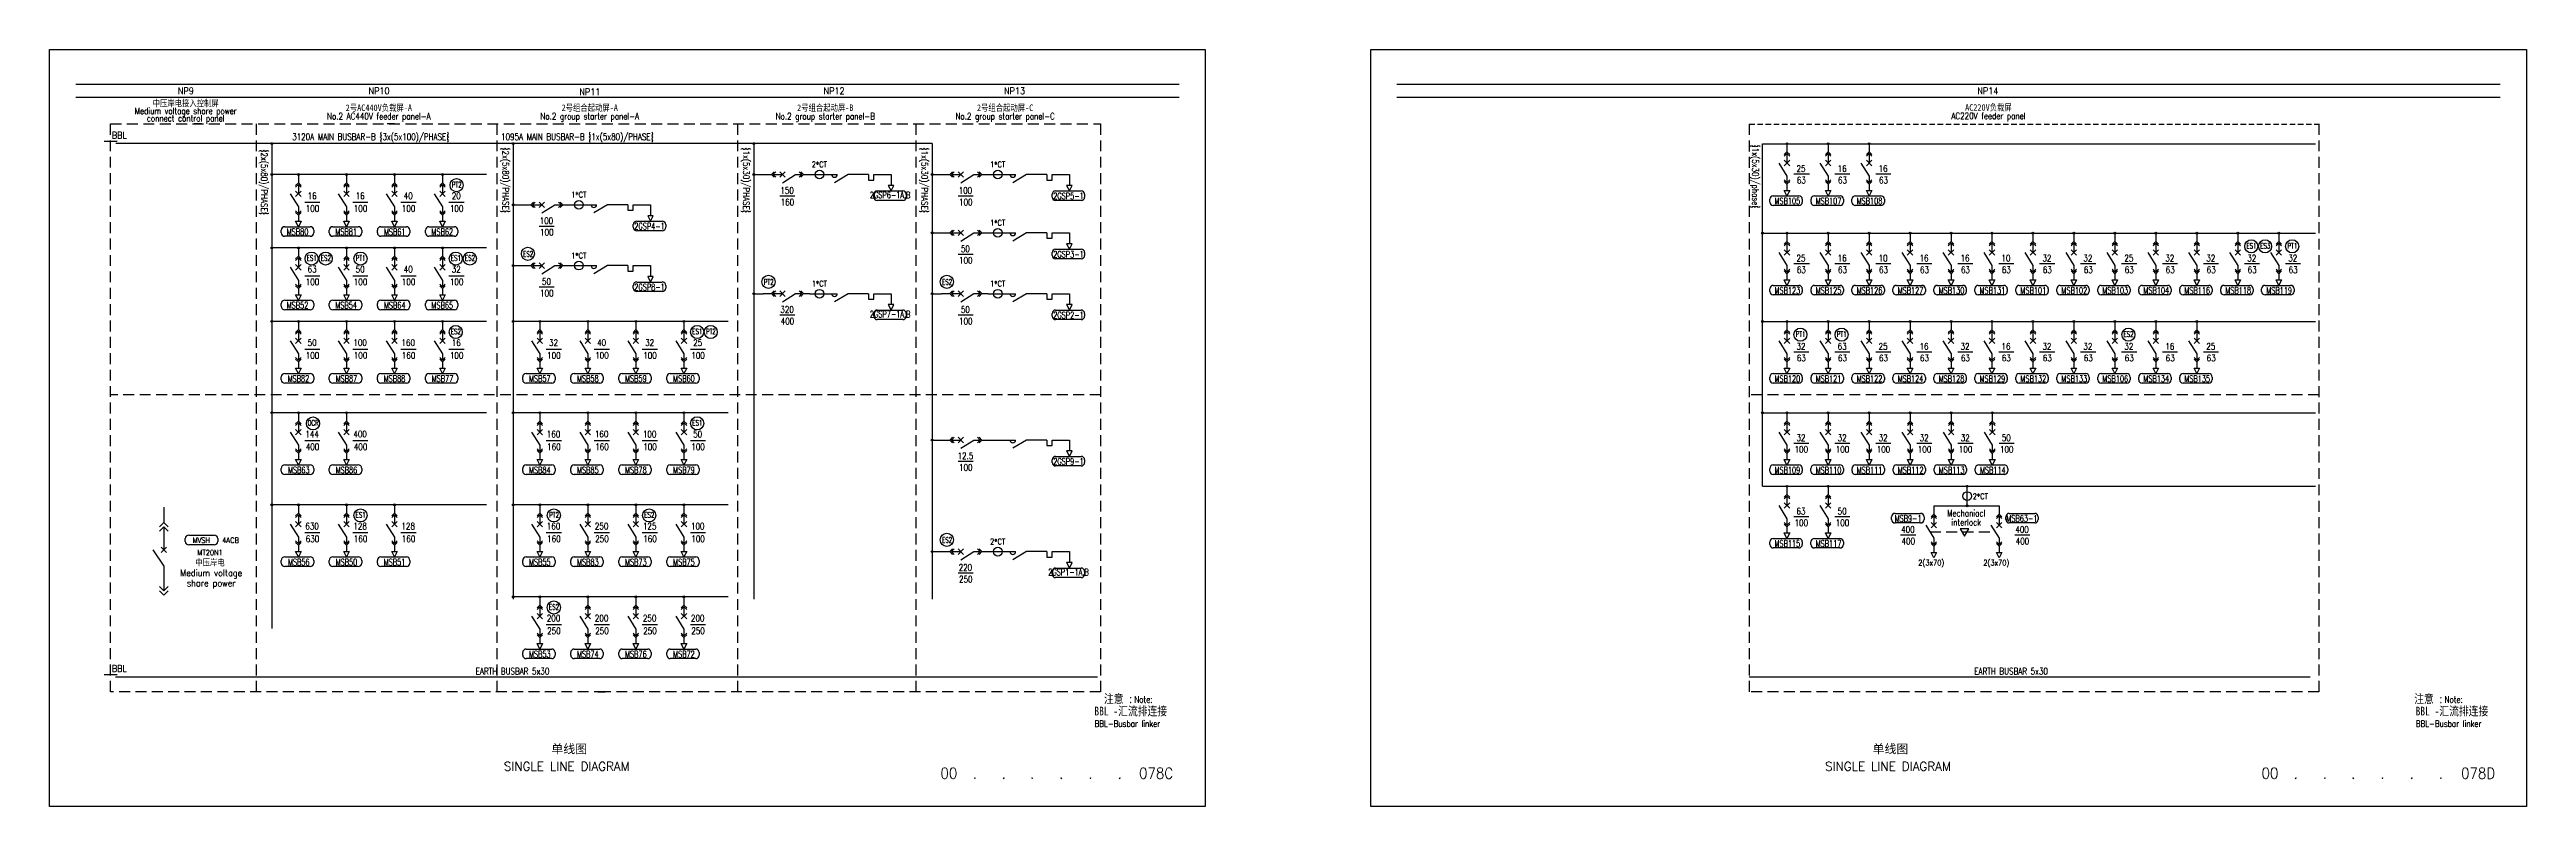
# Model space of a CAD drawing. Extents: x -598 to 568, y 398 to 572.
# Drawn here: x 0 to 568, y 398 to 572 of the extents above; entities that cross this region are included whole.
import ezdxf
from ezdxf.enums import TextEntityAlignment as Align

# ---------------------------------------------------------------- set-up
doc = ezdxf.new("R2010")
doc.units = 0
doc.header["$MEASUREMENT"] = 0
doc.linetypes.add('HIDDEN', pattern=[0.375, 0.25, -0.125])
doc.linetypes.add('HIDDEN2', pattern=[0.1875, 0.125, -0.0625])
doc.layers.get('0').update_dxf_attribs({"linetype": 'CONTINUOUS'})
for name, color, linetype in [('_SUMMARY_OF_WORK', 7, 'CONTINUOUS'), ('LANDSCAPE', 7, 'CONTINUOUS'), ('MODIFIED MARK', 1, 'CONTINUOUS'), ('元件', 3, 'CONTINUOUS'), ('虚线', 6, 'HIDDEN')]:
    doc.layers.add(name, color=color, linetype=linetype)
doc.styles.add('hzdxf', font='仿宋_GB2312.ttf')
doc.styles.add('HZTXT', font='仿宋_GB2312.ttf', dxfattribs={"width": 0.1})
doc.styles.get("Standard").update_dxf_attribs({"font": 'romans.shx'})

# ---------------------------------------------------------------- blocks, each defined once
blk = doc.blocks.new('A$C598858A7')
for p, q in [((-1, 0.78), (-1, 1.41)), ((-0.22, 2.19), (5.64, 2.19)), ((6.42, 1.41), (6.42, 0.78)), ((5.64, 0), (-0.22, 0))]:
    blk.add_line(p, q)
for centre, start, end in [((-0.22, 1.41), 90, 180), ((-0.22, 0.78), 180, 270), ((5.64, 1.41), 0, 90), ((5.64, 0.78), 270, 0)]:
    blk.add_arc(centre, 0.781, start, end)
blk = doc.blocks.new('A$C20F319FD')
at = {"color": 1}
for p, q in [((1.87, 11.94), (1.87, 10.05)), ((0, 7.52), (1.87, 4.52)), ((1.25, 9.43), (1.87, 10.05)), ((1.25, 9.05), (1.87, 9.67)), ((1.25, 6.89), (2.5, 8.14)), ((1.25, 8.14), (2.5, 6.89)), ((1.87, 10.05), (2.5, 9.43)), ((1.87, 9.67), (1.87, 7.52)), ((1.87, 9.67), (2.5, 9.05)), ((1.25, 3.67), (1.87, 3.05)), ((1.25, 3.29), (1.87, 2.67)), ((1.87, 0), (1.25, 1.25)), ((1.25, 1.25), (2.5, 1.25)), ((1.87, 4.52), (1.87, 3.05)), ((1.87, 3.05), (2.5, 3.67)), ((1.87, 2.67), (2.5, 3.29)), ((1.87, 2.67), (1.87, 1.25)), ((1.87, 1.52), (1.87, 1.25)), ((2.5, 1.25), (1.87, 0))]:
    blk.add_line(p, q, dxfattribs=at)
blk = doc.blocks.new('A$C47885F4E')
at = {"color": 1}
for p, q in [((0, 1.88), (1.89, 1.88)), ((1.89, 1.88), (2.52, 2.5)), ((2.52, 1.25), (1.89, 1.88)), ((2.27, 1.88), (2.89, 2.5)), ((2.27, 1.88), (4.43, 1.88)), ((2.89, 1.25), (2.27, 1.88)), ((5.05, 1.25), (3.8, 2.5)), ((3.8, 1.25), (5.05, 2.5)), ((4.43, 0), (7.43, 1.88)), ((7.43, 1.88), (8.89, 1.88)), ((8.89, 1.88), (8.27, 2.5)), ((8.27, 1.25), (8.89, 1.88)), ((9.27, 1.88), (8.65, 2.5)), ((8.65, 1.25), (9.27, 1.88)), ((9.27, 1.88), (10.69, 1.88))]:
    blk.add_line(p, q, dxfattribs=at)

msp = doc.modelspace()

# ---------------------------------------------------------------- linework, layer by layer
at = {"color": 3}
for p, q in [((12.97, 550.7), (15.97, 550.7)), ((51.37, 550.12), (51.37, 439.15)), ((106.65, 550.12), (106.65, 445.84)), ((161.73, 550.12), (161.73, 445.84)), ((202.56, 550.12), (202.56, 445.84)), ((392.65, 471.68), (392.65, 550.1)), ((392.65, 550.1), (519.24, 550.1)), ((100.55, 543.04), (51.37, 543.04)), ((161.74, 543.04), (163.85, 543.04)), ((174.55, 543.04), (180.83, 543.04)), ((183.3, 543.04), (180.18, 541.16)), ((187.97, 543.04), (183.3, 543.04)), ((187.97, 543.04), (187.97, 541.79)), ((187.97, 541.79), (189.22, 541.79)), ((189.22, 541.79), (189.22, 543.04)), ((189.22, 543.04), (193.14, 543.04)), ((192.51, 540.54), (193.14, 539.29)), ((193.76, 540.54), (192.51, 540.54)), ((193.14, 543.04), (193.14, 540.54)), ((193.14, 539.29), (193.76, 540.54)), ((202.56, 543.04), (204.68, 543.04)), ((215.38, 543.04), (221.66, 543.04)), ((224.13, 543.04), (221.01, 541.16)), ((228.8, 543.04), (224.13, 543.04)), ((228.8, 543.04), (228.8, 541.79)), ((228.8, 541.79), (230.05, 541.79)), ((230.05, 541.79), (230.05, 543.04)), ((230.05, 543.04), (233.97, 543.04)), ((233.34, 540.54), (233.97, 539.29)), ((234.59, 540.54), (233.34, 540.54)), ((233.97, 543.04), (233.97, 540.54)), ((233.97, 539.29), (234.59, 540.54)), ((106.65, 536.11), (108.77, 536.11)), ((119.46, 536.11), (125.74, 536.11)), ((128.22, 536.11), (125.09, 534.24)), ((132.88, 536.11), (128.22, 536.11)), ((132.88, 536.11), (132.88, 534.86)), ((132.88, 534.86), (134.13, 534.86)), ((134.13, 534.86), (134.13, 536.11)), ((134.13, 536.11), (138.05, 536.11)), ((137.43, 533.61), (138.05, 532.36)), ((138.68, 533.61), (137.43, 533.61)), ((138.05, 536.11), (138.05, 533.61)), ((138.05, 532.36), (138.68, 533.61)), ((202.56, 529.69), (204.68, 529.69)), ((215.38, 529.69), (221.66, 529.69)), ((224.13, 529.69), (221.01, 527.82)), ((228.8, 529.69), (224.13, 529.69)), ((228.8, 529.69), (228.8, 528.44)), ((228.8, 528.44), (230.05, 528.44)), ((230.05, 528.44), (230.05, 529.69)), ((230.05, 529.69), (233.97, 529.69)), ((233.97, 529.69), (233.97, 527.19)), ((392.65, 529.61), (519.24, 529.61)), ((100.55, 526.23), (51.37, 526.23)), ((106.65, 522.19), (108.77, 522.19)), ((119.46, 522.19), (125.74, 522.19)), ((128.22, 522.19), (125.09, 520.31)), ((132.88, 522.19), (128.22, 522.19)), ((132.88, 522.19), (132.88, 520.94)), ((134.13, 520.94), (134.13, 522.19)), ((134.13, 522.19), (138.05, 522.19)), ((138.05, 522.19), (138.05, 519.69)), ((233.34, 527.19), (233.97, 525.94)), ((234.59, 527.19), (233.34, 527.19)), ((233.97, 525.94), (234.59, 527.19)), ((132.88, 520.94), (134.13, 520.94)), ((137.43, 519.69), (138.05, 518.44)), ((138.68, 519.69), (137.43, 519.69)), ((138.05, 518.44), (138.68, 519.69)), ((161.74, 515.76), (163.85, 515.76)), ((174.55, 515.76), (180.83, 515.76)), ((183.3, 515.76), (180.18, 513.89)), ((187.97, 515.76), (183.3, 515.76)), ((187.97, 515.76), (187.97, 514.51)), ((187.97, 514.51), (189.22, 514.51)), ((189.22, 514.51), (189.22, 515.76)), ((189.22, 515.76), (193.14, 515.76)), ((192.51, 513.26), (193.14, 512.01)), ((193.76, 513.26), (192.51, 513.26)), ((193.14, 515.76), (193.14, 513.26)), ((193.14, 512.01), (193.76, 513.26)), ((202.56, 515.76), (204.68, 515.76)), ((215.38, 515.76), (221.66, 515.76)), ((224.13, 515.76), (221.01, 513.89)), ((228.8, 515.76), (224.13, 515.76)), ((228.8, 515.76), (228.8, 514.51)), ((228.8, 514.51), (230.05, 514.51)), ((230.05, 514.51), (230.05, 515.76)), ((230.05, 515.76), (233.97, 515.76)), ((233.34, 513.26), (233.97, 512.01)), ((234.59, 513.26), (233.34, 513.26)), ((233.97, 515.76), (233.97, 513.26)), ((233.97, 512.01), (234.59, 513.26)), ((100.55, 509.42), (51.37, 509.42)), ((155.82, 509.42), (106.65, 509.42)), ((392.65, 509.4), (519.24, 509.4)), ((100.55, 488.51), (51.37, 488.51)), ((155.82, 488.51), (106.65, 488.51)), ((392.65, 488.49), (519.24, 488.49)), ((202.56, 482.26), (204.68, 482.26)), ((215.38, 482.26), (221.66, 482.26)), ((224.13, 482.26), (221.01, 480.39)), ((228.8, 482.26), (224.13, 482.26)), ((228.8, 482.26), (228.8, 481.01)), ((230.05, 481.01), (230.05, 482.26)), ((230.05, 482.26), (233.97, 482.26)), ((233.97, 482.26), (233.97, 479.76)), ((228.8, 481.01), (230.05, 481.01)), ((233.34, 479.76), (233.97, 478.51)), ((234.59, 479.76), (233.34, 479.76)), ((233.97, 478.51), (234.59, 479.76)), ((392.65, 471.68), (519.24, 471.68)), ((26.63, 466.9), (26.63, 463.37)), ((100.52, 467.43), (51.37, 467.43)), ((56.83, 464.92), (57.46, 465.54)), ((56.83, 464.54), (57.46, 465.16)), ((57.46, 467.43), (57.46, 465.54)), ((57.46, 465.54), (58.08, 464.92)), ((57.46, 465.16), (57.46, 463)), ((57.46, 465.16), (58.08, 464.54)), ((155.82, 467.43), (106.65, 467.43)), ((26.63, 462.37), (26.63, 457.14)), ((55.58, 463), (57.46, 460)), ((56.83, 462.38), (58.08, 463.63)), ((56.83, 463.63), (58.08, 462.38)), ((57.46, 460), (57.46, 458.54)), ((24.13, 457.14), (26.63, 453.39)), ((27.26, 457.76), (26.01, 456.51)), ((26.01, 457.76), (27.26, 456.51)), ((56.83, 459.16), (57.46, 458.54)), ((56.83, 458.78), (57.46, 458.16)), ((57.46, 455.49), (56.83, 456.74)), ((56.83, 456.74), (58.08, 456.74)), ((57.46, 458.54), (58.08, 459.16)), ((57.46, 458.16), (58.08, 458.78)), ((57.46, 458.16), (57.46, 456.74)), ((57.46, 457), (57.46, 456.74)), ((58.08, 456.74), (57.46, 455.49)), ((202.56, 456.71), (204.68, 456.71)), ((215.38, 456.71), (221.66, 456.71)), ((224.13, 456.71), (221.01, 454.83)), ((228.8, 456.71), (224.13, 456.71)), ((228.8, 456.71), (228.8, 455.46)), ((228.8, 455.46), (230.05, 455.46)), ((230.05, 455.46), (230.05, 456.71)), ((230.05, 456.71), (233.97, 456.71)), ((233.34, 454.21), (233.97, 452.96)), ((234.59, 454.21), (233.34, 454.21)), ((233.97, 456.71), (233.97, 454.21)), ((233.97, 452.96), (234.59, 454.21)), ((26.63, 453.39), (26.63, 447.72)), ((155.82, 446.36), (106.65, 446.36)), ((12.97, 428.61), (15.97, 428.61)), ((15.56, 428.03), (240.39, 428.03))]:
    msp.add_line(p, q, dxfattribs=at)
at = {"color": 3, "linetype": 'HIDDEN2', "ltscale": 20}
for p, q in [((14.47, 554.62), (241.13, 554.62)), ((14.47, 424.62), (14.47, 554.62)), ((35.27, 554.62), (33.59, 554.62)), ((47.84, 424.62), (47.84, 554.62)), ((79.5, 554.62), (77.82, 554.62)), ((102.93, 554.62), (102.93, 424.62)), ((102.93, 554.62), (102.93, 424.62)), ((158.02, 554.62), (158.02, 424.62)), ((158.02, 554.62), (158.02, 424.62)), ((198.85, 554.62), (198.85, 424.62)), ((198.85, 554.62), (198.85, 424.62)), ((241.13, 554.62), (241.13, 424.62)), ((389.62, 554.6), (389.62, 424.6)), ((520.06, 554.61), (520.03, 424.61)), ((241.13, 492.62), (14.47, 492.62)), ((520.06, 492.59), (389.62, 492.6)), ((127.66, 424.62), (14.47, 424.62)), ((159.02, 424.62), (125.98, 424.62)), ((125.98, 424.62), (127.66, 424.62)), ((241.13, 424.62), (159.02, 424.62)), ((520.06, 424.59), (389.62, 424.6))]:
    msp.add_line(p, q, dxfattribs=at)
at = {"color": 3, "linetype": 'HIDDEN2', "ltscale": 10}
msp.add_line((389.62, 554.6), (520.06, 554.59), dxfattribs=at)
at = {"color": 3, "linetype": 'Continuous', "lineweight": -3}
for p, q in [((439.55, 467.2), (439.55, 471.68)), ((431.91, 467.2), (446.84, 467.2)), ((389.62, 428.02), (518.03, 428.02))]:
    msp.add_line(p, q, dxfattribs=at)
at = {"color": 0, "linetype": 'Continuous'}
for points in [[(0.49, 571.65), (265.09, 571.65), (265.09, 398.38), (0.49, 398.38)], [(302.97, 571.65), (567.57, 571.65), (567.57, 398.38), (302.97, 398.38)]]:
    msp.add_lwpolyline(points, close=True, dxfattribs=at)
at = {"color": 3}
for points in [[(25.63, 462.37), (26.63, 463.37), (27.63, 462.37)], [(25.63, 462.37), (26.63, 463.37), (27.63, 462.37)], [(25.63, 461.37), (26.63, 462.37), (27.63, 461.37)], [(25.63, 461.37), (26.63, 462.37), (27.63, 461.37)], [(25.63, 448.72), (26.63, 447.72), (27.63, 448.72)], [(25.63, 447.72), (26.63, 446.72), (27.63, 447.72)]]:
    msp.add_lwpolyline(points, dxfattribs=at)
msp.add_lwpolyline([(438.91, 460.28), (439.87, 461.94), (437.95, 461.94)], close=True, dxfattribs=at)
at = {"color": 3, "linetype": 'Continuous'}
for centre, radius in [((51.37, 550.12), 0.208), ((106.65, 550.12), 0.208), ((161.73, 550.12), 0.208), ((398.27, 550.1), 0.208), ((407.69, 550.1), 0.208), ((417.07, 550.1), 0.208), ((51.37, 543.04), 0.208), ((57.46, 543.04), 0.208), ((68.46, 543.04), 0.208), ((79.46, 543.04), 0.208), ((90.46, 543.04), 0.208), ((93.68, 540.61), 1.5), ((161.74, 543.04), 0.208), ((176.77, 543.04), 1), ((202.56, 543.04), 0.208), ((217.6, 543.04), 1), ((106.65, 536.11), 0.208), ((121.69, 536.11), 1), ((202.56, 529.69), 0.208), ((217.6, 529.69), 1), ((392.65, 529.61), 0.208), ((398.27, 529.61), 0.208), ((407.69, 529.61), 0.208), ((417.07, 529.61), 0.208), ((426.45, 529.61), 0.208), ((435.83, 529.61), 0.208), ((445.21, 529.61), 0.208), ((454.58, 529.61), 0.208), ((463.96, 529.61), 0.208), ((473.34, 529.61), 0.208), ((482.72, 529.61), 0.208), ((492.1, 529.61), 0.208), ((492.1, 529.61), 0.208), ((501.48, 529.61), 0.208), ((504.56, 526.6), 1.5), ((507.73, 526.6), 1.5), ((510.86, 529.61), 0.208), ((513.94, 526.6), 1.5), ((51.37, 526.23), 0.208), ((57.46, 526.23), 0.208), ((60.49, 523.8), 1.5), ((63.7, 523.8), 1.5), ((68.46, 526.23), 0.208), ((71.68, 523.8), 1.5), ((79.46, 526.23), 0.208), ((90.46, 526.23), 0.208), ((93.49, 523.8), 1.5), ((96.7, 523.8), 1.5), ((106.65, 522.19), 0.208), ((110.01, 524.9), 1.5), ((121.69, 522.19), 1), ((165.09, 518.47), 1.5), ((176.77, 515.76), 1), ((205.92, 518.47), 1.5), ((217.6, 515.76), 1), ((161.74, 515.76), 0.208), ((202.56, 515.76), 0.208), ((51.37, 509.42), 0.208), ((57.46, 509.42), 0.208), ((68.46, 509.42), 0.208), ((79.46, 509.42), 0.208), ((90.46, 509.42), 0.208), ((93.49, 506.99), 1.5), ((106.65, 509.42), 0.208), ((112.73, 509.42), 0.208), ((123.73, 509.42), 0.208), ((134.73, 509.42), 0.208), ((145.73, 509.42), 0.208), ((148.76, 506.99), 1.5), ((151.87, 506.99), 1.5), ((392.65, 509.4), 0.208), ((398.27, 509.4), 0.208), ((401.35, 506.39), 1.5), ((407.69, 509.4), 0.208), ((410.77, 506.39), 1.5), ((417.07, 509.4), 0.208), ((426.45, 509.4), 0.208), ((435.83, 509.4), 0.208), ((445.21, 509.4), 0.208), ((454.58, 509.4), 0.208), ((463.96, 509.4), 0.208), ((473.34, 509.4), 0.208), ((476.43, 506.39), 1.5), ((482.72, 509.4), 0.208), ((492.1, 509.4), 0.208), ((51.37, 488.51), 0.208), ((57.46, 488.51), 0.208), ((68.46, 488.51), 0.208), ((106.65, 488.51), 0.208), ((112.73, 488.51), 0.208), ((123.73, 488.51), 0.208), ((134.73, 488.51), 0.208), ((145.73, 488.51), 0.208), ((392.65, 488.49), 0.208), ((398.27, 488.49), 0.208), ((407.69, 488.49), 0.208), ((417.07, 488.49), 0.208), ((426.47, 488.49), 0.208), ((435.88, 488.49), 0.208), ((445.28, 488.49), 0.208), ((60.81, 486.07), 1.5), ((148.76, 486.08), 1.5), ((202.56, 482.26), 0.208), ((398.27, 471.68), 0.208), ((407.69, 471.68), 0.208), ((439.52, 471.68), 0.208), ((51.37, 467.43), 0.208), ((57.46, 467.43), 0.208), ((68.46, 467.43), 0.208), ((71.68, 465.01), 1.5), ((79.46, 467.43), 0.208), ((106.65, 467.43), 0.208), ((112.73, 467.43), 0.208), ((115.95, 465), 1.5), ((123.73, 467.43), 0.208), ((134.73, 467.43), 0.208), ((137.76, 465), 1.5), ((145.73, 467.43), 0.208), ((439.55, 469.44), 1), ((439.52, 467.2), 0.208), ((205.92, 459.42), 1.5), ((202.56, 456.71), 0.208), ((217.6, 456.71), 1), ((106.65, 446.36), 0.208), ((112.73, 446.36), 0.208), ((115.95, 443.93), 1.5), ((123.73, 446.36), 0.208), ((134.73, 446.36), 0.208), ((145.73, 446.36), 0.208)]:
    msp.add_circle(centre, radius, dxfattribs=at)
at = {"color": 3}
for centre in [(180.2, 543.04), (221.03, 543.04), (125.12, 536.11), (221.03, 529.69), (125.12, 522.19), (180.2, 515.76), (221.03, 515.76), (221.03, 482.26), (221.03, 456.71)]:
    msp.add_arc(centre, 0.625, 180, 0, dxfattribs=at)
at = {"layer": 'LANDSCAPE', "color": 3}
for p, q in [((259.09, 563.65), (6.49, 563.65)), ((561.57, 563.65), (308.97, 563.65)), ((259.09, 560.65), (6.49, 560.65)), ((561.57, 560.65), (308.97, 560.65)), ((58.93, 536.69), (62.39, 536.69)), ((69.93, 536.69), (73.39, 536.69)), ((80.93, 536.69), (84.39, 536.69)), ((91.93, 536.69), (95.39, 536.69)), ((167.67, 538.17), (171.13, 538.17)), ((208.5, 538.17), (211.96, 538.17)), ((112.59, 531.25), (116.05, 531.25)), ((208.5, 524.83), (211.96, 524.83)), ((58.93, 519.88), (62.39, 519.88)), ((69.93, 519.88), (73.39, 519.88)), ((80.93, 519.88), (84.39, 519.88)), ((91.93, 519.88), (95.39, 519.88)), ((112.59, 517.32), (116.05, 517.32)), ((167.67, 510.9), (171.13, 510.9)), ((208.5, 510.9), (211.96, 510.9)), ((58.93, 503.07), (62.39, 503.07)), ((69.93, 503.08), (73.39, 503.08)), ((80.93, 503.07), (84.39, 503.07)), ((91.93, 503.07), (95.39, 503.07)), ((114.2, 503.07), (117.66, 503.07)), ((125.2, 503.08), (128.66, 503.08)), ((136.2, 503.07), (139.66, 503.07)), ((147.2, 503.07), (150.66, 503.07)), ((58.93, 482.16), (62.39, 482.16)), ((69.93, 482.16), (73.39, 482.16)), ((114.2, 482.16), (117.66, 482.16)), ((125.2, 482.16), (128.66, 482.16)), ((136.2, 482.16), (139.66, 482.16)), ((147.2, 482.16), (150.66, 482.16)), ((208.5, 477.4), (211.96, 477.4)), ((58.93, 461.08), (62.39, 461.08)), ((69.93, 461.09), (73.39, 461.09)), ((80.93, 461.09), (84.39, 461.09)), ((114.2, 461.08), (117.66, 461.08)), ((125.2, 461.09), (128.66, 461.09)), ((136.2, 461.08), (139.66, 461.08)), ((147.2, 461.08), (150.66, 461.08)), ((208.5, 451.84), (211.96, 451.84)), ((114.2, 440.01), (117.66, 440.01)), ((125.2, 440.01), (128.66, 440.01)), ((136.2, 440.01), (139.66, 440.01)), ((147.2, 440.01), (150.66, 440.01))]:
    msp.add_line(p, q, dxfattribs=at)
at = {"layer": 'MODIFIED MARK', "color": 3, "linetype": 'Continuous'}
msp.add_line((202.56, 550.12), (15.63, 550.12), dxfattribs=at)
at = {"layer": '元件', "color": 3}
for p, q in [((399.8, 543.17), (403.42, 543.17)), ((409.22, 543.17), (412.68, 543.17)), ((418.6, 543.17), (422.06, 543.17)), ((399.8, 522.68), (403.42, 522.68)), ((409.22, 522.68), (412.68, 522.68)), ((418.6, 522.68), (422.06, 522.68)), ((427.98, 522.68), (431.44, 522.68)), ((437.36, 522.68), (440.82, 522.68)), ((446.74, 522.68), (450.19, 522.68)), ((456.11, 522.68), (459.57, 522.68)), ((465.49, 522.68), (468.95, 522.68)), ((474.87, 522.68), (478.33, 522.68)), ((484.25, 522.68), (487.71, 522.68)), ((493.63, 522.68), (497.09, 522.68)), ((493.63, 522.68), (497.09, 522.68)), ((503.01, 522.68), (506.47, 522.68)), ((512.39, 522.68), (515.85, 522.68)), ((399.8, 502.47), (403.26, 502.47)), ((409.22, 502.47), (412.68, 502.47)), ((418.6, 502.47), (422.06, 502.47)), ((427.98, 502.47), (431.44, 502.47)), ((437.36, 502.47), (440.82, 502.47)), ((446.74, 502.47), (450.19, 502.47)), ((456.11, 502.47), (459.57, 502.47)), ((465.49, 502.47), (468.95, 502.47)), ((474.87, 502.47), (478.33, 502.47)), ((484.25, 502.47), (487.71, 502.47)), ((493.63, 502.47), (497.09, 502.47)), ((399.8, 481.56), (403.26, 481.56)), ((409.22, 481.56), (412.68, 481.56)), ((418.6, 481.56), (422.06, 481.56)), ((428, 481.56), (431.46, 481.56)), ((437.41, 481.56), (440.87, 481.56)), ((446.81, 481.56), (450.27, 481.56)), ((399.8, 464.75), (403.26, 464.75)), ((409.22, 464.75), (412.68, 464.75)), ((424.29, 460.55), (427.75, 460.55)), ((450.42, 460.55), (453.88, 460.55))]:
    msp.add_line(p, q, dxfattribs=at)
at = {"layer": '虚线', "color": 3, "linetype": 'HIDDEN2', "ltscale": 20}
msp.add_line((430.97, 461.27), (445.9, 461.27), dxfattribs=at)

# ---------------------------------------------------------------- block references
at = {"color": 3, "linetype": 'Continuous'}
for p in [(190.22, 537.1), (231.05, 537.1), (54.54, 528.91), (65.54, 528.91), (76.54, 528.91), (87.54, 528.91), (135.13, 530.18), (231.05, 523.75), (135.13, 516.25), (54.54, 512.1), (65.54, 512.1), (76.54, 512.1), (87.54, 512.1), (190.22, 509.83), (231.05, 509.83), (54.54, 495.29), (65.54, 495.29), (76.54, 495.29), (87.54, 495.29), (109.81, 495.29), (120.81, 495.29), (131.81, 495.29), (142.81, 495.29), (54.54, 474.37), (65.54, 474.37), (109.81, 474.37), (120.81, 474.37), (131.81, 474.37), (142.81, 474.37), (231.05, 476.33), (32.56, 458.29), (54.54, 453.3), (65.54, 453.3), (76.54, 453.3), (109.81, 453.3), (120.81, 453.3), (131.81, 453.3), (142.81, 453.3), (231.05, 450.77), (109.81, 432.22), (120.81, 432.22), (131.81, 432.22), (142.81, 432.22)]:
    msp.add_blockref('A$C598858A7', p, dxfattribs=at)
at = {"layer": '_SUMMARY_OF_WORK', "color": 3, "linetype": 'Continuous'}
for p in [(163.85, 541.16), (204.68, 541.16), (108.77, 534.24), (204.68, 527.82), (108.77, 520.31), (163.85, 513.89), (204.68, 513.89), (204.68, 480.39), (204.68, 454.83)]:
    msp.add_blockref('A$C47885F4E', p, dxfattribs=at)
at = {"layer": 'MODIFIED MARK', "color": 3, "linetype": 'Continuous'}
for p in [(396.39, 538.16), (405.82, 538.16), (415.19, 538.16), (55.58, 531.09), (66.58, 531.09), (77.58, 531.09), (88.58, 531.09), (396.39, 517.67), (405.82, 517.67), (415.19, 517.67), (424.57, 517.67), (433.95, 517.67), (443.33, 517.67), (452.71, 517.67), (462.09, 517.67), (471.47, 517.67), (480.85, 517.67), (490.22, 517.67), (490.22, 517.67), (499.6, 517.67), (508.98, 517.67), (55.58, 514.29), (66.58, 514.29), (77.58, 514.29), (88.58, 514.29), (55.58, 497.48), (66.58, 497.48), (77.58, 497.48), (88.58, 497.48), (110.86, 497.48), (121.86, 497.48), (132.86, 497.48), (143.86, 497.48), (396.39, 497.46), (405.82, 497.46), (415.19, 497.46), (424.57, 497.46), (433.95, 497.46), (443.33, 497.46), (452.71, 497.46), (462.09, 497.46), (471.47, 497.46), (480.85, 497.46), (490.22, 497.46), (55.58, 476.56), (66.58, 476.56), (110.86, 476.56), (121.86, 476.56), (132.86, 476.56), (143.86, 476.56), (396.39, 476.54), (405.82, 476.54), (415.19, 476.54), (424.6, 476.54), (434, 476.54), (443.41, 476.54), (396.39, 459.74), (405.82, 459.74), (66.58, 455.49), (77.58, 455.49), (110.86, 455.49), (121.86, 455.49), (132.86, 455.49), (143.86, 455.49), (430.03, 455.26), (444.97, 455.26), (110.86, 434.41), (121.86, 434.41), (132.86, 434.41), (143.86, 434.41)]:
    msp.add_blockref('A$C20F319FD', p, dxfattribs=at)
at = {"layer": '元件', "color": 3, "linetype": 'Continuous'}
for p in [(395.35, 535.97), (404.77, 535.97), (414.15, 535.97), (395.35, 515.48), (404.77, 515.48), (414.15, 515.48), (423.53, 515.48), (432.91, 515.48), (442.29, 515.48), (451.67, 515.48), (461.05, 515.48), (470.42, 515.48), (479.8, 515.48), (489.18, 515.48), (489.18, 515.48), (498.56, 515.48), (507.94, 515.48), (395.35, 495.27), (404.77, 495.27), (414.15, 495.27), (423.53, 495.27), (432.91, 495.27), (442.29, 495.27), (451.67, 495.27), (461.05, 495.27), (470.42, 495.27), (479.8, 495.27), (489.18, 495.27), (395.35, 474.36), (404.76, 474.36), (414.16, 474.36), (423.57, 474.36), (432.97, 474.36), (442.38, 474.36), (423.23, 463.28), (449.37, 463.28), (395.35, 457.55), (404.76, 457.55)]:
    msp.add_blockref('A$C598858A7', p, dxfattribs=at)

# ---------------------------------------------------------------- texts
at = {"color": 3, "linetype": 'Continuous', "width": 0.8}
for s, p in [('Medium voltage shore power', (31.65, 557.38)), ('connect control panel', (31.65, 555.66)), ('No.2 AC440V feeder panel-A', (75.88, 556.14)), ('No.2 group starter panel-A', (124.16, 556.14)), ('No.2 group starter panel-B', (178.09, 556.14)), ('No.2 group starter panel-C', (219.26, 556.14)), ('AC220V feeder panel', (444.39, 556.2))]:
    msp.add_text(s, height=1.5, dxfattribs=at).set_placement(p, align=Align.MIDDLE)
for s, style, p in [('中压岸电接入控制屏', 'HZTXT', (31.65, 559.42)), ('2号AC440V负载屏-A', 'HZTXT', (75.88, 558.38)), ('2号组合起动屏-A', 'HZTXT', (124.16, 558.38)), ('2号组合起动屏-B', 'HZTXT', (178.09, 558.38)), ('2号组合起动屏-C', 'HZTXT', (219.26, 558.38)), ('AC220V负载屏', 'HZTXT', (444.39, 558.45)), ('中压岸电', 'hzdxf', (37.22, 454.29))]:
    msp.add_text(s, height=1.5, dxfattribs=dict(at, style=style)).set_placement(p, align=Align.MIDDLE)
at = {"color": 3}
for s, height, width, p in [('BBL', 1.5, 0.9, (14.74, 551.29)), ('2*CT', 1.3, 0.7, (175, 544.7)), ('1*CT', 1.3, 0.7, (215.82, 544.7)), ('1*CT', 1.3, 0.7, (119.91, 537.77)), ('1*CT', 1.3, 0.7, (215.82, 531.35)), ('1*CT', 1.3, 0.7, (119.91, 523.85)), ('1*CT', 1.3, 0.7, (175, 517.42)), ('1*CT', 1.3, 0.7, (215.82, 517.42)), ('2*CT', 1.3, 0.7, (440.79, 468.73)), ('2*CT', 1.3, 0.7, (215.82, 458.37)), ('MT20N1', 1.25, 0.8, (34.35, 455.88)), ('BBL', 1.5, 0.9, (14.74, 429.21))]:
    msp.add_text(s, height=height, dxfattribs=dict(at, width=width)).set_placement(p)
at = {"color": 3, "width": 0.8}
for s, p in [('{2x(5x80)/PHASE}', (48.9, 548.81)), ('{2x(5x80)/PHASE}', (104.17, 549.25)), ('{1x(5x30)/PHASE}', (159.26, 549.25)), ('{1x(5x30)/PHASE}', (200.09, 549.25))]:
    msp.add_text(s, height=1.5, rotation=270, dxfattribs=at).set_placement(p)
at = {"color": 3}
for s, height, width, p in [('PT2', 1.25, 0.6, (93.71, 540.1)), ('ES1', 1.25, 0.6, (60.52, 523.3)), ('ES2', 1.25, 0.6, (63.74, 523.3)), ('PT1', 1.25, 0.6, (71.71, 523.3)), ('ES1', 1.25, 0.6, (93.52, 523.3)), ('ES2', 1.25, 0.6, (96.74, 523.3)), ('ES2', 1.25, 0.6, (110.06, 524.23)), ('ES1', 1.25, 0.6, (504.6, 526.1)), ('ES3', 1.25, 0.6, (507.77, 526.1)), ('PT1', 1.25, 0.6, (513.97, 526.1)), ('PT2', 1.25, 0.6, (165.15, 517.81)), ('ES2', 1.25, 0.6, (205.98, 517.81)), ('ES2', 1.25, 0.6, (93.52, 506.49)), ('ES1', 1.25, 0.6, (148.79, 506.49)), ('PT2', 1.25, 0.6, (151.91, 506.49)), ('PT1', 1.25, 0.6, (401.39, 505.89)), ('PT1', 1.25, 0.6, (410.81, 505.89)), ('ES2', 1.25, 0.6, (476.46, 505.89)), ('OCR', 1.25, 0.6, (60.84, 485.57)), ('ES1', 1.25, 0.6, (148.79, 485.57)), ('ES1', 1.25, 0.6, (71.71, 464.5)), ('PT2', 1.25, 0.6, (115.99, 464.5)), ('ES2', 1.25, 0.6, (137.79, 464.5)), ('ES2', 1.25, 0.6, (205.98, 458.75)), ('Medium voltage', 1.5, 0.9, (37.5, 451.09)), ('shore power', 1.5, 0.9, (37.5, 448.76)), ('ES2', 1.25, 0.6, (115.99, 443.42))]:
    msp.add_text(s, height=height, dxfattribs=dict(at, width=width)).set_placement(p, align=Align.CENTER)
at = {"color": 3, "width": 0.8}
for s, p in [('MVSH', (35.22, 459.32)), ('4ACB', (41.94, 459.32))]:
    msp.add_text(s, height=1.25, dxfattribs=at).set_placement(p, align=Align.MIDDLE)
at = {"color": 3, "linetype": 'Continuous', "width": 0.8}
for s, p in [('EARTH BUSBAR 5x30', (98.05, 428.59)), ('EARTH BUSBAR 5x30', (441.14, 428.58)), ('Note:', (248.84, 422.13)), ('Note:', (548.82, 422.13)), ('BBL-Busbar linker', (239.74, 416.58)), ('BBL-Busbar linker', (542.23, 416.58))]:
    msp.add_text(s, height=1.5, dxfattribs=at).set_placement(p)
at = {"color": 3, "linetype": 'Continuous', "style": 'hzdxf', "width": 0.8}
for s, p in [('BBL -汇流排连接', (239.7, 419.21)), ('注意 :', (241.89, 422.01)), ('注意 :', (541.87, 422.01)), ('BBL -汇流排连接', (542.18, 419.21))]:
    msp.add_text(s, height=2, dxfattribs=at).set_placement(p)
at = {"color": 3}
for p in [(118.9, 406.56), (421.39, 406.56)]:
    msp.add_text('SINGLE LINE DIAGRAM', height=2, dxfattribs=at).set_placement(p, align=Align.CENTER)
at = {"color": 3, "linetype": 'Continuous', "style": 'HZTXT'}
for p in [(119.47, 411.62), (421.95, 411.62)]:
    msp.add_text('单线图', height=2, dxfattribs=at).set_placement(p, align=Align.MIDDLE)
at = {"layer": 'LANDSCAPE', "color": 3}
for s, width, p in [('NP9', 0.9, (31.69, 561.45)), ('NP10', 0.9, (75.93, 561.45)), ('NP11', 0.9, (124.19, 561.22)), ('NP12', 0.9, (180.11, 561.45)), ('NP13', 0.9, (221.43, 561.45)), ('NP14', 0.9, (444.27, 561.43)), ('16', 0.8, (60.6, 537.41)), ('16', 0.8, (71.6, 537.41)), ('40', 0.8, (82.6, 537.41)), ('20', 0.8, (93.6, 537.41)), ('150', 0.8, (169.35, 538.65)), ('100', 0.8, (210.17, 538.65)), ('100', 0.8, (60.69, 534.51)), ('100', 0.8, (71.69, 534.51)), ('100', 0.8, (82.69, 534.51)), ('100', 0.8, (93.69, 534.51)), ('100', 0.8, (114.26, 531.72)), ('160', 0.8, (169.43, 535.99)), ('100', 0.8, (210.26, 535.99)), ('100', 0.8, (114.34, 529.07)), ('63', 0.8, (60.6, 520.61)), ('50', 0.8, (71.6, 520.61)), ('40', 0.8, (82.6, 520.61)), ('32', 0.8, (93.6, 520.61)), ('100', 0.8, (210.26, 522.65)), ('50', 0.8, (210.17, 525.3)), ('100', 0.8, (60.69, 517.7)), ('100', 0.8, (71.69, 517.7)), ('100', 0.8, (82.69, 517.7)), ('100', 0.8, (93.69, 517.7)), ('100', 0.8, (114.34, 515.14)), ('50', 0.8, (114.26, 517.8)), ('320', 0.8, (169.35, 511.37)), ('50', 0.8, (210.17, 511.37)), ('50', 0.8, (60.6, 503.8)), ('100', 0.8, (71.6, 503.81)), ('160', 0.8, (82.6, 503.8)), ('16', 0.8, (93.6, 503.8)), ('32', 0.8, (115.88, 503.8)), ('40', 0.8, (126.88, 503.81)), ('32', 0.8, (137.88, 503.8)), ('25', 0.8, (148.88, 503.8)), ('400', 0.8, (169.43, 508.72)), ('100', 0.8, (210.26, 508.72)), ('100', 0.8, (60.69, 500.89)), ('100', 0.8, (71.69, 500.9)), ('160', 0.8, (82.69, 500.89)), ('100', 0.8, (93.69, 500.89)), ('100', 0.8, (115.96, 500.89)), ('100', 0.8, (126.96, 500.9)), ('100', 0.8, (137.96, 500.89)), ('100', 0.8, (148.96, 500.89)), ('144', 0.8, (60.6, 482.88)), ('400', 0.8, (71.6, 482.89)), ('160', 0.8, (115.88, 482.88)), ('160', 0.8, (126.88, 482.89)), ('100', 0.8, (137.88, 482.88)), ('50', 0.8, (148.88, 482.88)), ('400', 0.8, (60.69, 479.98)), ('400', 0.8, (71.69, 479.98)), ('160', 0.8, (115.96, 479.98)), ('160', 0.8, (126.96, 479.98)), ('100', 0.8, (137.96, 479.98)), ('100', 0.8, (148.96, 479.98)), ('12.5', 0.8, (210.17, 477.87)), ('100', 0.8, (210.26, 475.22)), ('630', 0.8, (60.6, 461.81)), ('630', 0.8, (60.69, 458.9)), ('128', 0.8, (71.6, 461.81)), ('160', 0.8, (71.69, 458.91)), ('128', 0.8, (82.6, 461.81)), ('160', 0.8, (82.69, 458.91)), ('160', 0.8, (115.88, 461.81)), ('160', 0.8, (115.96, 458.9)), ('250', 0.8, (126.88, 461.81)), ('250', 0.8, (126.96, 458.91)), ('125', 0.8, (137.88, 461.81)), ('160', 0.8, (137.96, 458.9)), ('100', 0.8, (148.88, 461.81)), ('100', 0.8, (148.96, 458.9)), ('220', 0.8, (210.17, 452.32)), ('250', 0.8, (210.26, 449.66)), ('200', 0.8, (115.88, 440.73)), ('250', 0.8, (115.96, 437.83)), ('200', 0.8, (126.88, 440.74)), ('250', 0.8, (126.96, 437.83)), ('250', 0.8, (137.88, 440.73)), ('250', 0.8, (137.96, 437.83)), ('200', 0.8, (148.88, 440.73)), ('250', 0.8, (148.96, 437.83))]:
    msp.add_text(s, height=1.5, dxfattribs=dict(at, width=width)).set_placement(p, align=Align.CENTER)
for s, height, width, p in [('3120A MAIN BUSBAR-B {3x(5x100)/PHASE}', 1.5, 0.8, (56.04, 550.94)), ('1095A MAIN BUSBAR-B {1x(5x80)/PHASE}', 1.5, 0.8, (103.86, 550.94)), ('00', 2.5, 0.9, (204.46, 404.73)), ('.', 2.5, 0.9, (211.85, 404.73)), ('.', 2.5, 0.9, (218.45, 404.73)), ('.', 2.5, 0.9, (224.97, 404.73)), ('.', 2.5, 0.9, (231.65, 404.73)), ('.', 2.5, 0.9, (238.33, 404.73)), ('.', 2.5, 0.9, (245.02, 404.73)), ('078C', 2.5, 0.9, (249.93, 404.73)), ('00', 2.5, 0.9, (506.92, 404.73)), ('.', 2.5, 0.9, (514.25, 404.73)), ('.', 2.5, 0.9, (520.93, 404.73)), ('.', 2.5, 0.9, (527.45, 404.73)), ('.', 2.5, 0.9, (534.13, 404.73)), ('.', 2.5, 0.9, (540.82, 404.73)), ('.', 2.5, 0.9, (547.5, 404.73)), ('078D', 2.5, 0.9, (552.6, 404.73))]:
    msp.add_text(s, height=height, dxfattribs=dict(at, width=width)).set_placement(p)
at = {"layer": '元件', "color": 3, "width": 0.8}
msp.add_text('{1x(5x30)/phase}', height=1.5, rotation=270, dxfattribs=at).set_placement((390.31, 549.89))
for s, p in [('25', (401.47, 543.64)), ('16', (410.89, 543.64)), ('16', (420.27, 543.64)), ('63', (401.56, 540.99)), ('63', (410.98, 540.99)), ('63', (420.36, 540.99)), ('25', (401.47, 523.16)), ('63', (401.56, 520.5)), ('63', (410.98, 520.5)), ('16', (410.89, 523.16)), ('63', (420.36, 520.5)), ('10', (420.27, 523.16)), ('63', (429.74, 520.5)), ('16', (429.65, 523.16)), ('63', (439.11, 520.5)), ('16', (439.03, 523.16)), ('63', (448.49, 520.5)), ('10', (448.41, 523.16)), ('32', (457.79, 523.16)), ('63', (457.87, 520.5)), ('32', (467.16, 523.16)), ('63', (467.25, 520.5)), ('25', (476.54, 523.16)), ('63', (476.63, 520.5)), ('32', (485.92, 523.16)), ('63', (486.01, 520.5)), ('32', (495.3, 523.16)), ('63', (495.39, 520.5)), ('63', (495.39, 520.5)), ('32', (504.68, 523.16)), ('63', (504.76, 520.5)), ('32', (514.06, 523.16)), ('63', (514.14, 520.5)), ('32', (401.47, 502.95)), ('63', (401.56, 500.29)), ('63', (410.89, 502.95)), ('63', (410.98, 500.29)), ('25', (420.27, 502.95)), ('63', (420.36, 500.29)), ('63', (429.74, 500.29)), ('16', (429.65, 502.95)), ('32', (439.03, 502.95)), ('63', (439.11, 500.29)), ('63', (448.49, 500.29)), ('16', (448.41, 502.95)), ('32', (457.79, 502.95)), ('63', (457.87, 500.29)), ('32', (467.16, 502.95)), ('63', (467.25, 500.29)), ('32', (476.54, 502.95)), ('63', (476.63, 500.29)), ('63', (486.01, 500.29)), ('16', (485.92, 502.95)), ('25', (495.3, 502.95)), ('63', (495.39, 500.29)), ('32', (401.47, 482.03)), ('32', (410.89, 482.03)), ('32', (420.27, 482.03)), ('32', (429.67, 482.03)), ('32', (439.08, 482.03)), ('50', (448.48, 482.03)), ('100', (401.55, 479.38)), ('100', (410.98, 479.38)), ('100', (420.36, 479.38)), ('100', (429.76, 479.38)), ('100', (439.16, 479.38)), ('100', (448.57, 479.38)), ('63', (401.47, 465.22)), ('50', (410.89, 465.22)), ('100', (401.55, 462.57)), ('100', (410.98, 462.57)), ('400', (425.96, 461.02)), ('400', (426.04, 458.37)), ('400', (452.09, 461.02)), ('400', (452.18, 458.37))]:
    msp.add_text(s, height=1.5, dxfattribs=at).set_placement(p, align=Align.CENTER)
at = {"layer": '元件', "color": 3}
for s, width, p in [('2GSP6-1A,B', 0.6, (192.94, 538.13)), ('2GSP5-1', 0.6, (233.77, 538.13)), ('MSB105', 0.6, (398.36, 536.99)), ('MSB107', 0.6, (407.78, 536.99)), ('MSB108', 0.6, (417.16, 536.99)), ('2GSP4-1', 0.6, (137.85, 531.2)), ('2GSP3-1', 0.6, (233.77, 524.78)), ('2GSP8-1', 0.6, (137.85, 517.27)), ('MSB123', 0.6, (398.36, 516.51)), ('MSB125', 0.6, (407.78, 516.51)), ('MSB126', 0.6, (417.16, 516.51)), ('MSB127', 0.6, (426.54, 516.51)), ('MSB130', 0.6, (435.92, 516.51)), ('MSB131', 0.6, (445.3, 516.51)), ('MSB101', 0.6, (454.68, 516.51)), ('MSB102', 0.6, (464.06, 516.51)), ('MSB103', 0.6, (473.43, 516.51)), ('MSB104', 0.6, (482.81, 516.51)), ('MSB116', 0.6, (492.19, 516.51)), ('MSB118', 0.6, (501.57, 516.51)), ('MSB119', 0.6, (510.95, 516.51)), ('2GSP7-1A,B', 0.6, (192.94, 510.85)), ('2GSP2-1', 0.6, (233.77, 510.85)), ('MSB120', 0.6, (398.36, 496.3)), ('MSB121', 0.6, (407.78, 496.3)), ('MSB122', 0.6, (417.16, 496.3)), ('MSB124', 0.6, (426.54, 496.3)), ('MSB128', 0.6, (435.92, 496.3)), ('MSB129', 0.6, (445.3, 496.3)), ('MSB132', 0.6, (454.68, 496.3)), ('MSB133', 0.6, (464.06, 496.3)), ('MSB106', 0.6, (473.43, 496.3)), ('MSB134', 0.6, (482.81, 496.3)), ('MSB135', 0.6, (492.19, 496.3)), ('2GSP9-1', 0.6, (233.77, 477.35)), ('MSB109', 0.6, (398.36, 475.38)), ('MSB110', 0.6, (407.77, 475.38)), ('MSB111', 0.6, (417.17, 475.38)), ('MSB112', 0.6, (426.58, 475.38)), ('MSB113', 0.6, (435.98, 475.38)), ('MSB114', 0.6, (445.39, 475.38)), ('MSB9-1', 0.6, (425.99, 464.31)), ('Mechaniacl', 0.8, (439.3, 465.57)), ('MSB63-1', 0.6, (452.06, 464.31)), ('interlock', 0.8, (439.3, 463.46)), ('MSB115', 0.6, (398.36, 458.57)), ('MSB117', 0.6, (407.77, 458.57)), ('2GSP1-1A,B', 0.6, (233.77, 451.8))]:
    msp.add_text(s, height=1.5, dxfattribs=dict(at, width=width)).set_placement(p, align=Align.MIDDLE)
at = {"layer": '元件', "color": 1, "width": 0.6}
for s, p in [('MSB80', (57.26, 529.93)), ('MSB81', (68.41, 529.93)), ('MSB61', (79.51, 529.93)), ('MSB62', (90.41, 529.93)), ('MSB52', (57.26, 513.12)), ('MSB54', (68.41, 513.12)), ('MSB64', (79.51, 513.12)), ('MSB65', (90.41, 513.12)), ('MSB82', (57.46, 496.32)), ('MSB87', (68.46, 496.32)), ('MSB88', (79.46, 496.32)), ('MSB77', (90.46, 496.32)), ('MSB57', (112.73, 496.32)), ('MSB58', (123.73, 496.32)), ('MSB59', (134.73, 496.32)), ('MSB60', (145.73, 496.32)), ('MSB63', (57.55, 475.4)), ('MSB86', (68.46, 475.4)), ('MSB84', (112.73, 475.4)), ('MSB85', (123.73, 475.4)), ('MSB78', (134.73, 475.4)), ('MSB79', (145.73, 475.4)), ('MSB56', (57.55, 454.32)), ('MSB50', (68.46, 454.32)), ('MSB51', (79.46, 454.32)), ('MSB55', (112.73, 454.32)), ('MSB83', (123.73, 454.32)), ('MSB73', (134.73, 454.32)), ('MSB75', (145.73, 454.32)), ('MSB53', (112.73, 433.25)), ('MSB74', (123.73, 433.25)), ('MSB76', (134.73, 433.25)), ('MSB72', (145.73, 433.25))]:
    msp.add_text(s, height=1.5, dxfattribs=at).set_placement(p, align=Align.MIDDLE)
at = {"layer": '元件', "color": 3, "width": 0.8}
for p in [(428.33, 453.55), (443.22, 453.55)]:
    msp.add_text('2(3x70)', height=1.25, dxfattribs=at).set_placement(p)

doc.saveas('drawing.dxf')
